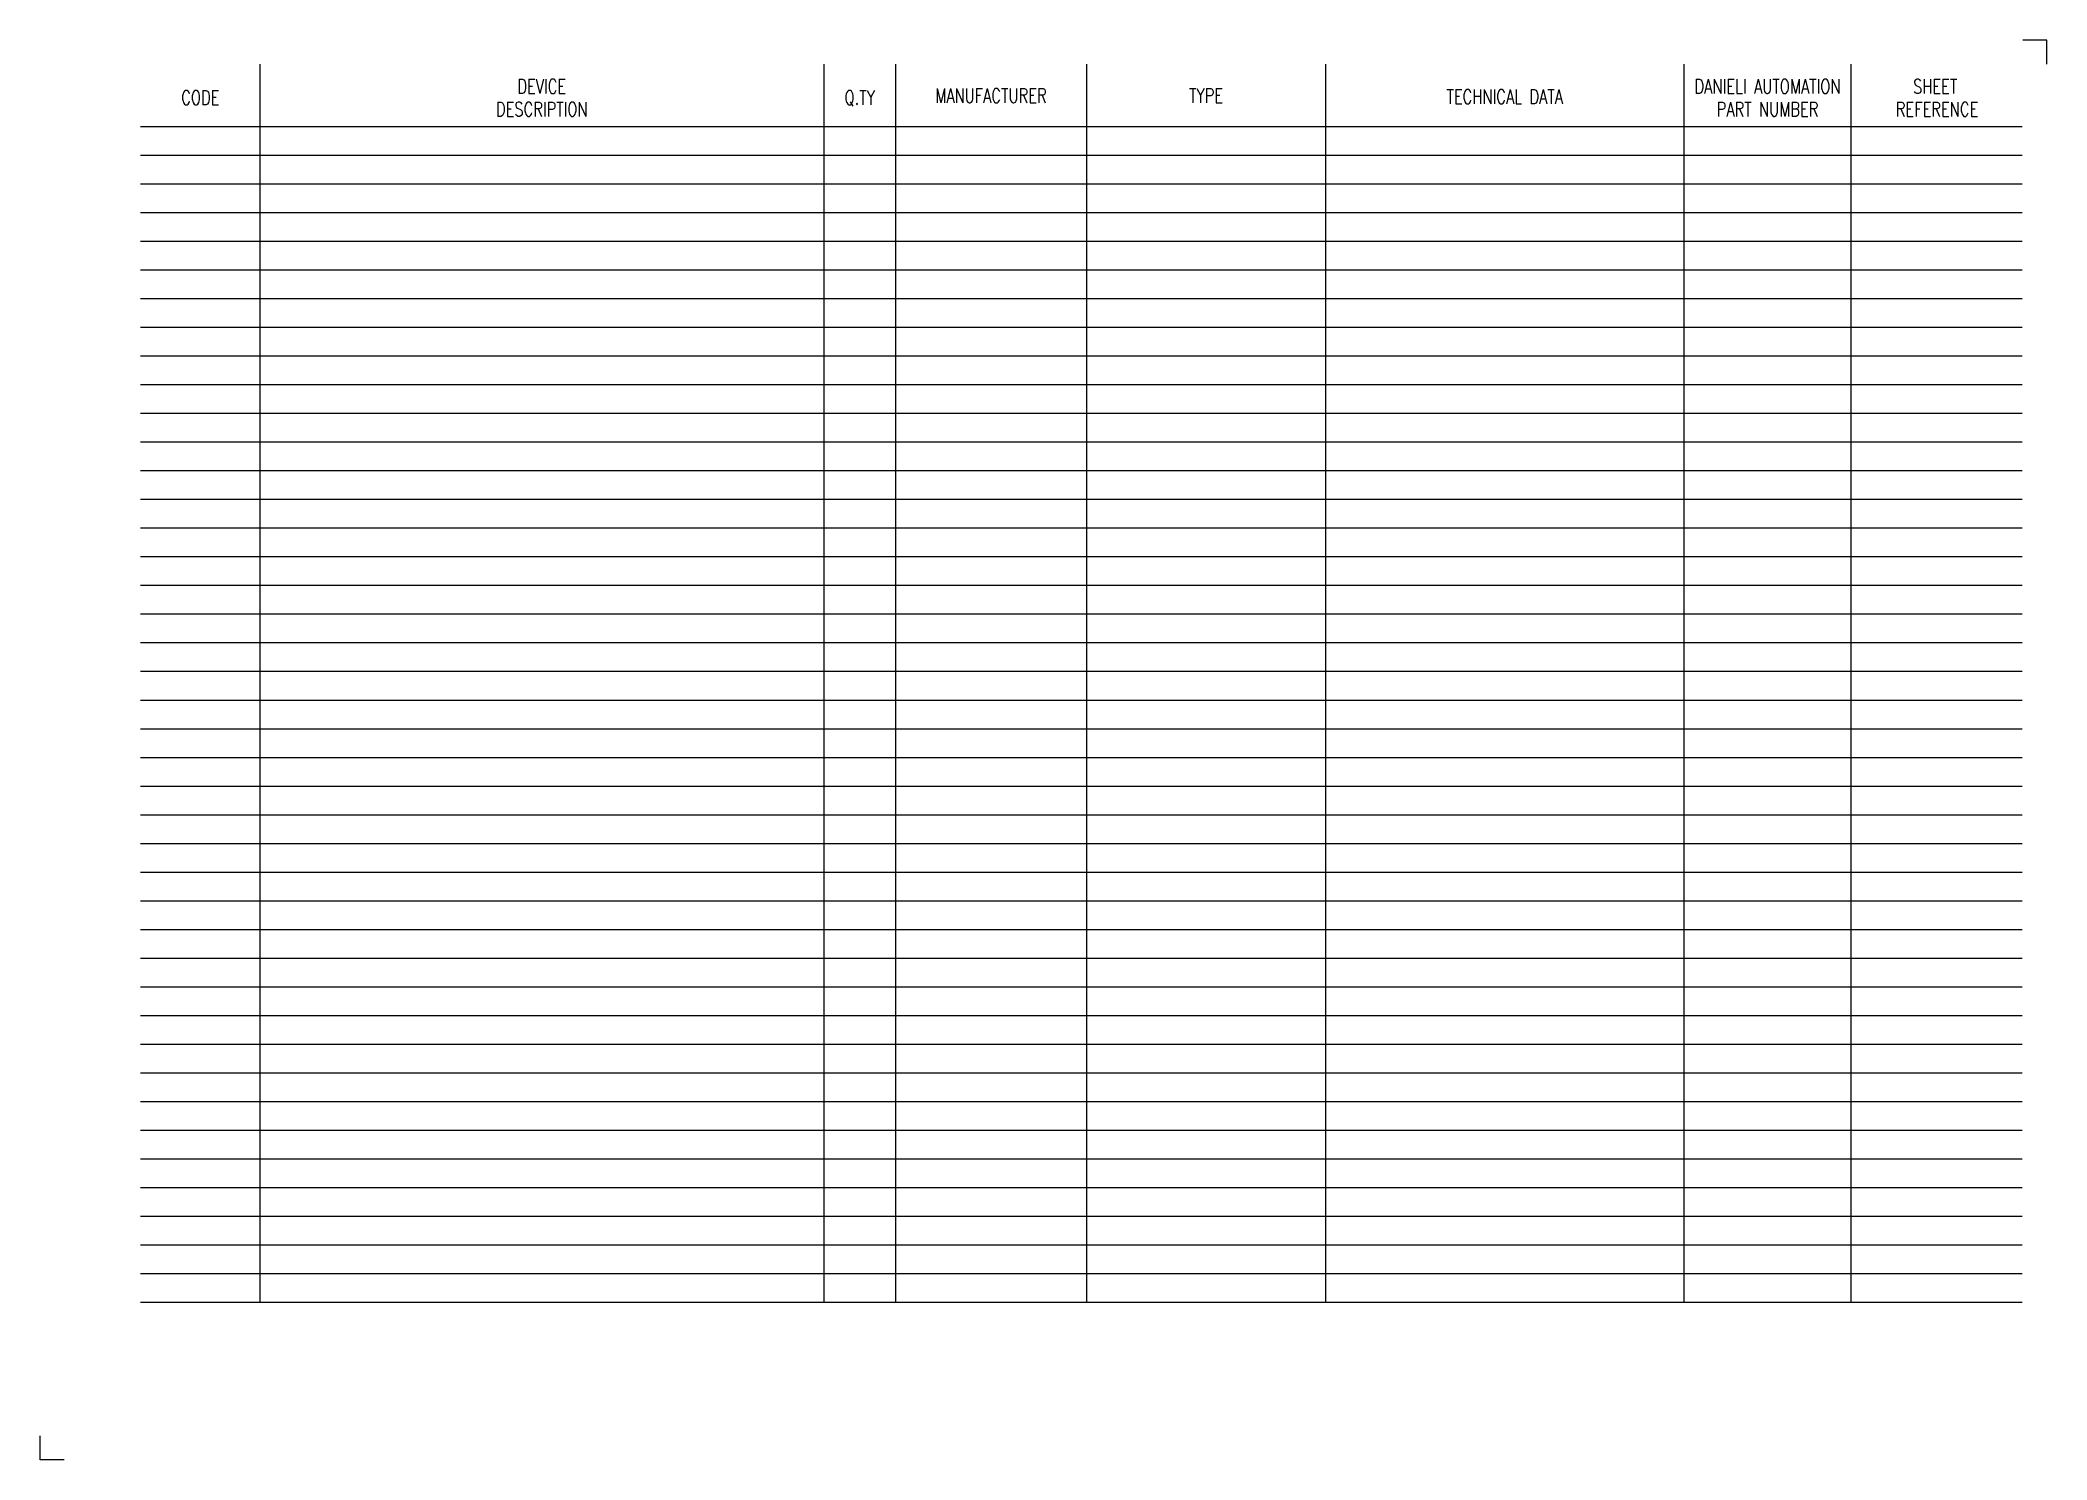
# Model space of a CAD drawing. Extents: x 0 to 420, y 0 to 297.
import ezdxf
from ezdxf.enums import TextEntityAlignment as Align

# ---------------------------------------------------------------- set-up
doc = ezdxf.new("R2010")
doc.units = 0
doc.header["$LTSCALE"] = 10
doc.header["$MEASUREMENT"] = 0
doc.layers.get('0').update_dxf_attribs({"linetype": 'CONTINUOUS'})
doc.layers.add('CART', color=7, linetype='CONTINUOUS')
doc.layers.add('CART-UK', color=7, linetype='CONTINUOUS')
doc.styles.add('ROMANS', font='romans.shx', dxfattribs={"width": 0.75})

msp = doc.modelspace()

# ---------------------------------------------------------------- linework, layer by layer
at = {"color": 9}
for points in [[(420, 292), (420, 297), (415, 297)], [(5, 0), (0, 0), (0, 5)]]:
    msp.add_lwpolyline(points, dxfattribs=at)
at = {"layer": 'CART', "color": 2}
for p, q in [((46, 292), (46, 32.96)), ((164, 292), (164, 32.96)), ((179, 292), (179, 32.96)), ((219, 292), (219, 32.96)), ((269, 292), (269, 32.96)), ((344, 292), (344, 32.96)), ((379, 292), (379, 32.96)), ((21, 278.96), (414.85, 278.96))]:
    msp.add_line(p, q, dxfattribs=at)
at = {"layer": 'CART', "color": 9}
for p, q in [((21, 272.96), (414.85, 272.96)), ((21, 266.96), (414.85, 266.96)), ((21, 260.96), (414.85, 260.96)), ((21, 254.96), (414.85, 254.96)), ((21, 248.96), (414.85, 248.96)), ((21, 242.96), (414.85, 242.96)), ((21, 236.96), (414.85, 236.96)), ((21, 230.96), (414.85, 230.96)), ((21, 224.96), (414.85, 224.96)), ((21, 212.96), (414.85, 212.96)), ((21, 206.96), (414.85, 206.96)), ((21, 200.96), (414.85, 200.96)), ((21, 194.96), (414.85, 194.96)), ((21, 188.96), (414.85, 188.96)), ((21, 182.96), (414.85, 182.96)), ((21, 176.96), (414.85, 176.96)), ((21, 170.96), (414.85, 170.96)), ((21, 164.96), (414.85, 164.96)), ((21, 152.96), (414.85, 152.96)), ((21, 146.96), (414.85, 146.96)), ((21, 140.96), (414.85, 140.96)), ((21, 134.96), (414.85, 134.96)), ((21, 128.96), (414.85, 128.96)), ((21, 122.96), (414.85, 122.96)), ((21, 116.96), (414.85, 116.96)), ((21, 110.96), (414.85, 110.96)), ((21, 104.96), (414.85, 104.96)), ((21, 92.96), (414.85, 92.96)), ((21, 86.96), (414.85, 86.96)), ((21, 80.96), (414.85, 80.96)), ((21, 74.96), (414.85, 74.96)), ((21, 68.96), (414.85, 68.96)), ((21, 62.96), (414.85, 62.96)), ((21, 56.96), (414.85, 56.96)), ((21, 50.96), (414.85, 50.96)), ((21, 44.96), (414.85, 44.96)), ((21, 38.96), (414.85, 38.96)), ((21, 32.96), (414.85, 32.96))]:
    msp.add_line(p, q, dxfattribs=at)
at = {"layer": 'CART', "color": 7}
for p, q in [((21, 218.96), (414.85, 218.96)), ((21, 158.96), (414.85, 158.96)), ((21, 98.96), (414.85, 98.96)), ((21, 44.96), (414.85, 44.96))]:
    msp.add_line(p, q, dxfattribs=at)

# ---------------------------------------------------------------- texts
at = {"layer": 'CART-UK', "color": 2, "style": 'ROMANS', "width": 0.75}
for s, p in [('CODE', (33.53, 283.5)), ('DEVICE', (104.99, 285.83)), ('Q.TY', (171.53, 283.5)), ('MANUFACTURER', (199, 283.89)), ('TYPE', (244.03, 283.89)), ('TECHNICAL DATA', (306.54, 283.7)), ('DANIELI AUTOMATION', (361.53, 285.83)), ('SHEET', (396.62, 285.83)), ('DESCRIPTION', (104.99, 281.06)), ('PART NUMBER', (361.53, 281.06)), ('REFERENCE', (397.01, 281.06))]:
    msp.add_text(s, height=3, dxfattribs=at).set_placement(p, align=Align.CENTER)

doc.saveas('drawing.dxf')
